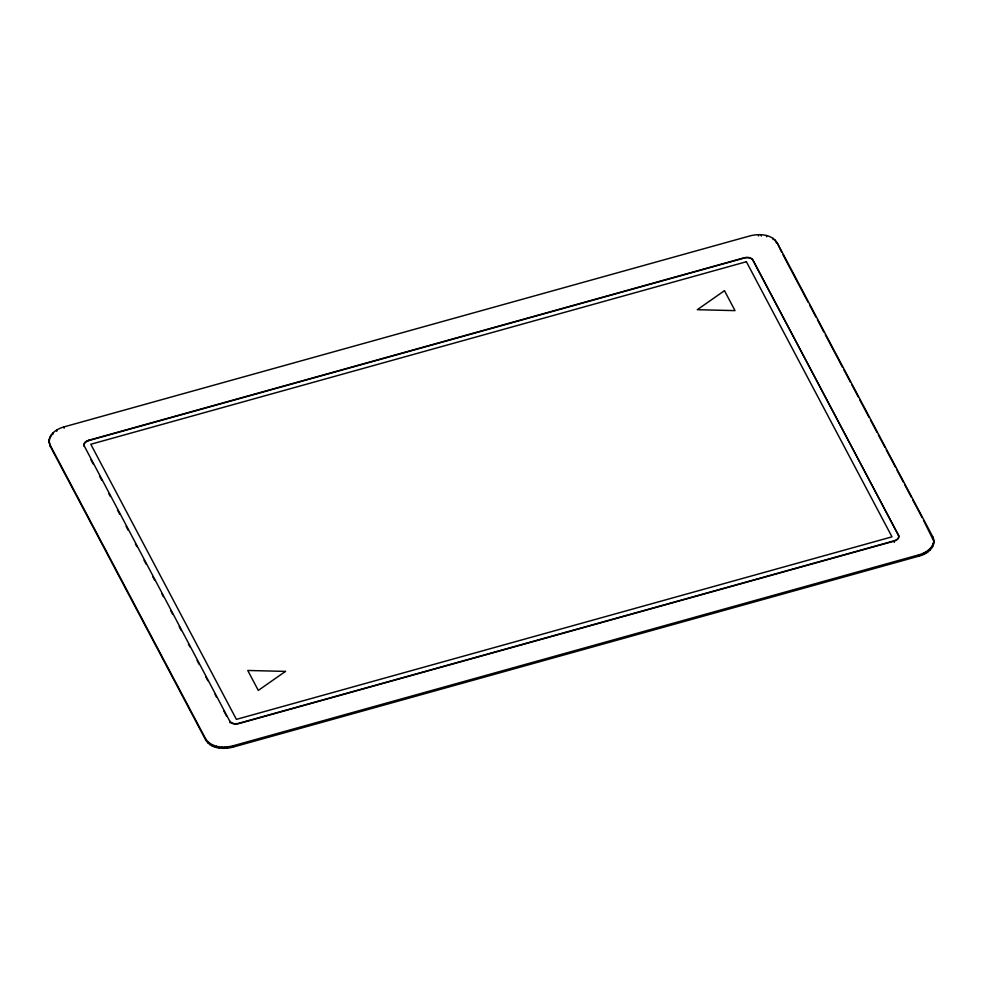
<?xml version="1.0" encoding="UTF-8"?>
<svg xmlns="http://www.w3.org/2000/svg" width="983" height="983" viewBox="0 0 983 983"><rect width="100%" height="100%" fill="white"/><g stroke="black" fill="none" stroke-linecap="round" stroke-linejoin="round"><path stroke-width="1.47" d="M49.15 441.711C48.929 433.687 57.211 428.821 63.969 426.905L750.054 235.871C759.208 233.536 771.446 234.015 777.148 242.74L932.67 536.583C937.377 545.946 927.436 554.363 919.031 556.095L232.946 747.129C223.792 749.464 211.554 748.985 205.852 740.26L50.33 446.417L49.15 441.711L50.33 446.417M49.297 442.977L49.187 439.917M933.813 543.083L933.703 540.023M49.334 441.183L49.592 438.111M50.17 445.152L205.705 738.995C211.406 747.719 223.632 748.198 232.787 745.864L918.884 554.83C925.212 552.962 932.462 548.956 933.666 541.817M88.679 440.273L744.266 257.743A6.856 4.337 -6.8 0 1 752.867 259.917L898.511 535.342A6.856 4.337 -6.8 0 1 894.137 541.141L238.55 723.672A6.856 4.337 -6.8 0 1 229.948 721.497L84.305 446.073A6.856 4.337 -6.8 0 1 88.679 440.273L88.716 440.593A6.856 4.337 -6.8 0 0 84.341 446.393L84.305 446.073M88.716 440.593L744.303 258.062A6.856 4.337 -6.8 0 1 749.513 257.951M898.474 535.035A6.856 4.337 -6.8 0 1 894.1 540.822L238.513 723.353A6.856 4.337 -6.8 0 1 229.911 721.178L230.096 722.763M776.496 242.985L774.727 239.68M781.596 252.127L777.148 242.74M783.033 254.843L808.112 302.236M809.55 304.939L816.001 317.128M817.438 319.831L823.889 332.021M825.315 334.736L842.517 367.224M843.955 369.94L850.406 382.129M851.843 384.832L858.294 397.021M859.72 399.725L869.033 417.333M870.471 420.036L876.922 432.225M878.36 434.941L884.811 447.118M886.236 449.833L895.562 467.429M896.987 470.144L903.438 482.334M904.876 485.037L911.327 497.226M912.752 499.929L922.079 517.537M923.504 520.24L933.85 541.289M750.975 258.492A6.856 4.337 -6.8 0 1 752.904 260.237L898.511 535.342M90.94 459.847L93.09 463.915M99.553 476.116L101.704 480.183M108.88 493.736L110.305 496.44M117.481 509.993L119.631 514.06M126.094 526.261L128.245 530.316M135.421 543.869L136.846 546.585M144.022 560.138L146.172 564.205M152.635 576.394L154.786 580.462M161.962 594.015L163.387 596.73M170.563 610.283L172.713 614.338M179.176 626.54L181.327 630.607M188.49 644.16L189.928 646.863M197.104 660.416L199.254 664.483M205.705 676.685L207.868 680.752M215.031 694.305L216.469 697.008M223.645 710.562L226.508 715.98M932.67 536.583L932.83 537.848M933.26 543.624L933.408 544.889M932.498 545.405L932.646 546.671M931.393 547.126L931.54 548.391M929.955 548.772L930.102 550.038M928.21 550.308L928.357 551.574M926.195 551.696L926.342 552.962M923.946 552.925L924.094 554.203M918.884 554.83L919.031 556.095M894.1 540.822L894.284 542.407M773.043 238.365L773.203 239.631M766.457 235.527L766.617 236.792M761.174 234.716L761.321 235.981M758.385 234.654L758.544 235.92M232.787 745.864L232.946 747.129M227.27 746.908L227.429 748.174M224.456 747.08L224.616 748.346M221.679 747.019L221.826 748.284M218.976 746.736L219.123 748.002M216.383 746.208L216.543 747.473M213.975 745.458L214.122 746.724M211.763 744.512L211.91 745.778M209.797 743.369L209.957 744.635M208.113 742.054L208.273 743.32M205.705 738.995L205.852 740.26M63.969 426.905L64.116 428.17M56.658 430.038L56.805 431.304M52.898 432.962L53.045 434.228M51.46 434.609L51.608 435.874M50.354 436.329L50.502 437.595M724.471 290.698L697.303 309.694L735.026 310.628L724.471 290.698M285.475 671.401L258.296 690.41L247.753 670.467L285.475 671.401M746.38 261.736L90.792 444.267L236.399 719.372L891.986 536.841L746.38 261.736"/></g></svg>
